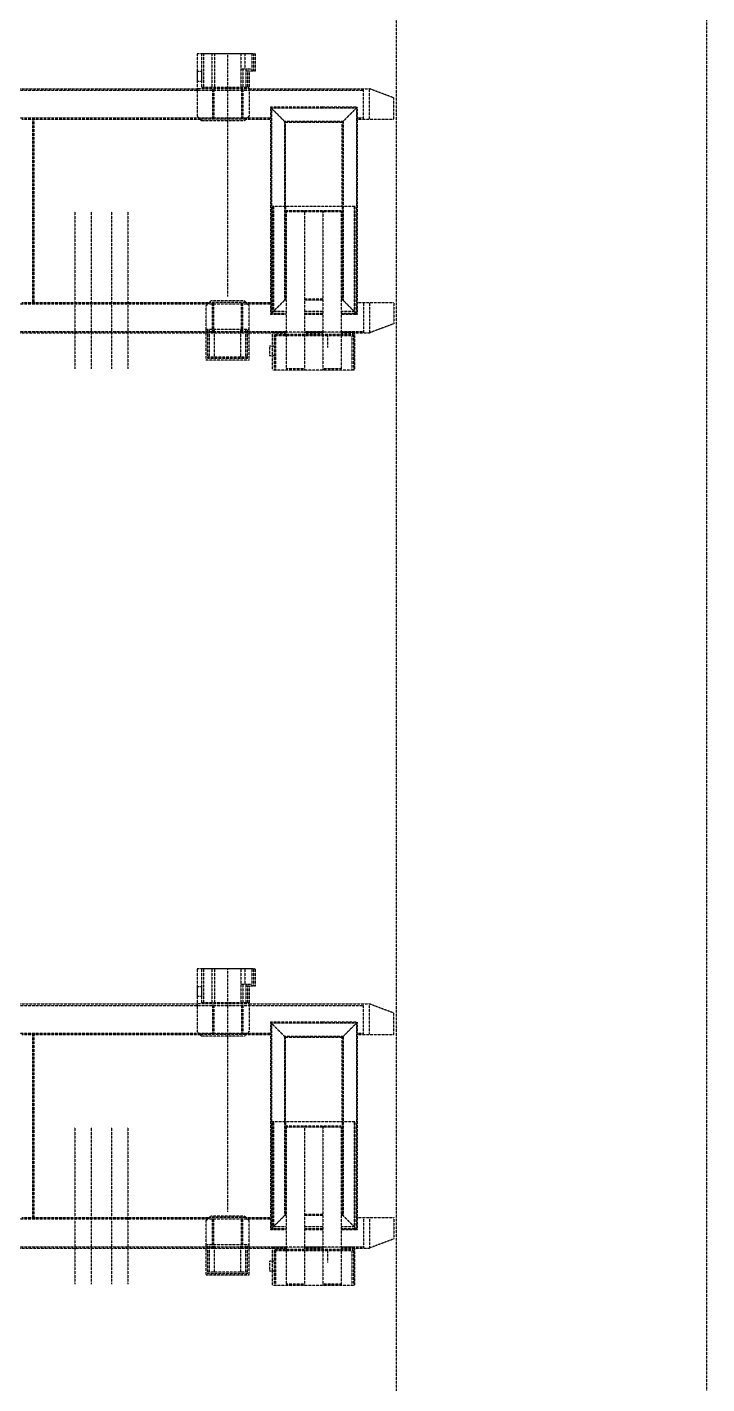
# Model space of a CAD drawing. Header units: millimetres. Extents: x -955179 to -912907, y 62798 to 154298.
# Drawn here: x -942416 to -940188, y 140321 to 144768 of the extents above; entities that cross this region are included whole.
import ezdxf

# ---------------------------------------------------------------- set-up
doc = ezdxf.new("R2010")
doc.units = ezdxf.units.MM
doc.header["$MEASUREMENT"] = 0
doc.linetypes.add('HIDDEN', pattern=[0.375, 0.25, -0.125])
doc.layers.add('CV', color=251, linetype='HIDDEN')

# ---------------------------------------------------------------- blocks, each defined once
blk = doc.blocks.new('TK출하')
at = {"layer": 'CV'}
for p, q in [((-844932.4, 111052.4, -74.6), (-844928.2, 138901.7, 434.9)), ((-845583.2, 134900.2, 690.4), (-845583.2, 134774.2, 690.4)), ((-845392.7, 134900.2, 699.9), (-845583.2, 134900.2, 689.9)), ((-845568.3, 134900.2, 690.7), (-845568.2, 134789.2, 690.4)), ((-845397.8, 134900.2, 700.2), (-845568.3, 134900.2, 690.7)), ((-845562.3, 134900.2, 690.7), (-845562.2, 134789.2, 690.4)), ((-845534.3, 134900.2, 690.7), (-845534.2, 134789.2, 690.4)), ((-845525.8, 134900.2, 700.2), (-845525.7, 134789.2, 699.9)), ((-845482.7, 134104, 699.9), (-845482.7, 134902.3, 699.9)), ((-845439.8, 134900.2, 700.2), (-845439.7, 134789.2, 699.9)), ((-845426.3, 134900.2, 690.7), (-845426.2, 134849.2, 690.4)), ((-845403.8, 134900.2, 700.2), (-845403.7, 134843.2, 699.9)), ((-845397.8, 134900.2, 700.2), (-845397.7, 134843.2, 699.9)), ((-845392.7, 134900.2, 699.9), (-845392.7, 134843.2, 699.9)), ((-845568.2, 134844.2, 700.2), (-845568.2, 134810.7, 699.9)), ((-845423.7, 134849.2, 699.9), (-845439.7, 134849.2, 699.9)), ((-845432.8, 134849.2, 690.4), (-845432.8, 134789.2, 690.4)), ((-845423.7, 134849.2, 699.9), (-845423.7, 134789.2, 699.9)), ((-845417.7, 134849.2, 699.9), (-845423.7, 134849.2, 699.9)), ((-845417.7, 134843.2, 699.9), (-845423.7, 134843.2, 699.9)), ((-845403.7, 134849.2, 699.9), (-845417.7, 134849.2, 699.9)), ((-845392.7, 134843.2, 699.9), (-845417.7, 134843.2, 699.9)), ((-845417.7, 134843.2, 699.9), (-845417.7, 134789.2, 699.9)), ((-845412.7, 134843.2, 699.9), (-845412.7, 134789.2, 699.9)), ((-845582.7, 134842.7, 699.9), (-845568.2, 134842.7, 699.9)), ((-845582.7, 134842.7, 694.8), (-845582.7, 134810.7, 694.8)), ((-845582.7, 134810.7, 699.9), (-845568.2, 134810.7, 699.9)), ((-847317.7, 134785.2, 699.9), (-845583.2, 134785.2, 690.5)), ((-847317.7, 134785.2, 699.9), (-845583.2, 134785.2, 690.5)), ((-847297.7, 134780.7, 699.9), (-845037.7, 134780.7, 699.9)), ((-847297.7, 134780.7, 699.9), (-845037.7, 134780.7, 699.9)), ((-845412.7, 134785.2, 699.9), (-845583.2, 134785.2, 689.8)), ((-845583.2, 134782.7, 690.4), (-845583.2, 134695.2, 690.4)), ((-845412.7, 134789.2, 709.4), (-845568.2, 134789.2, 700.2)), ((-845532.7, 134785.2, 699.9), (-845532.7, 134685.2, 699.9)), ((-845528.2, 134785.2, 699.9), (-845528.2, 134685.2, 699.9)), ((-845437.2, 134785.2, 699.9), (-845437.2, 134685.2, 699.9)), ((-845432.7, 134785.2, 699.9), (-845432.7, 134685.2, 699.9)), ((-845412.7, 134789.2, 699.9), (-845412.7, 134695.2, 709.4)), ((-845412.7, 134785.2, 699.9), (-845017.7, 134785.2, 699.9)), ((-845412.7, 134785.2, 699.9), (-845017.7, 134785.2, 699.9)), ((-845037.7, 134685.2, 699.9), (-845037.7, 134785.2, 699.9)), ((-845037.7, 134685.2, 699.9), (-845037.7, 134785.2, 699.9)), ((-844937.7, 134755.2, 699.9), (-845017.7, 134785.2, 699.9)), ((-844937.7, 134755.2, 699.9), (-845017.7, 134785.2, 699.9)), ((-845017.7, 134685.2, 699.9), (-845017.7, 134785.2, 699.9)), ((-845017.7, 134685.2, 699.9), (-845017.7, 134785.2, 699.9)), ((-844937.7, 134685.2, 699.9), (-844937.7, 134755.2, 699.9)), ((-844937.7, 134685.2, 699.9), (-844937.7, 134755.2, 699.9)), ((-845342.7, 134725.2, 699.9), (-845342.7, 134045.2, 699.9)), ((-845342.7, 134725.2, 699.9), (-845342.7, 134045.2, 699.9)), ((-845342.7, 134725.2, 699.9), (-845292.7, 134675.2, 699.9)), ((-845342.7, 134725.2, 699.9), (-845292.7, 134675.2, 699.9)), ((-845230.7, 134725.2, 699.9), (-845342.7, 134725.2, 699.9)), ((-845230.7, 134725.2, 699.9), (-845342.7, 134725.2, 699.9)), ((-845339.5, 134722, 699.9), (-845339.5, 134048.4, 699.9)), ((-845339.5, 134722, 699.9), (-845339.5, 134048.4, 699.9)), ((-845230.7, 134722, 699.9), (-845339.5, 134722, 699.9)), ((-845230.7, 134722, 699.9), (-845339.5, 134722, 699.9)), ((-845170.7, 134725.2, 699.9), (-845230.7, 134725.2, 699.9)), ((-845170.7, 134725.2, 699.9), (-845230.7, 134725.2, 699.9)), ((-845170.7, 134722, 699.9), (-845230.7, 134722, 699.9)), ((-845170.7, 134722, 699.9), (-845230.7, 134722, 699.9)), ((-845057.7, 134725.2, 699.9), (-845170.7, 134725.2, 699.9)), ((-845057.7, 134725.2, 699.9), (-845170.7, 134725.2, 699.9)), ((-845060.9, 134722, 699.9), (-845170.7, 134722, 699.9)), ((-845060.9, 134722, 699.9), (-845170.7, 134722, 699.9)), ((-845057.7, 134725.2, 699.9), (-845107.7, 134675.2, 699.9)), ((-845057.7, 134725.2, 699.9), (-845107.7, 134675.2, 699.9)), ((-845060.9, 134722, 699.9), (-845060.9, 134048.4, 699.9)), ((-845060.9, 134722, 699.9), (-845060.9, 134048.4, 699.9)), ((-845057.7, 134725.2, 699.9), (-845057.7, 134045.2, 699.9)), ((-845057.7, 134725.2, 699.9), (-845057.7, 134045.2, 699.9)), ((-847297.7, 134690.2, 699.9), (-845342.7, 134689.7, 699.9)), ((-846157.7, 134685.2, 699.9), (-845573.2, 134685.2, 699.9)), ((-846122.2, 134685.2, 699.9), (-846122.2, 134085.2, 699.9)), ((-846117.7, 134685.2, 699.9), (-846117.7, 134085.2, 699.9)), ((-845583.2, 134695.2, 690.4), (-845568.2, 134680.2, 690.4)), ((-845422.7, 134685.2, 699.9), (-845573.2, 134685.2, 699.9)), ((-845427.7, 134680.2, 709.4), (-845568.2, 134680.2, 690.4)), ((-845412.7, 134695.2, 709.4), (-845427.7, 134680.2, 709.4)), ((-845422.7, 134685.2, 699.9), (-845342.7, 134685.2, 699.9)), ((-845422.7, 134685.2, 699.9), (-845342.7, 134685.2, 699.9)), ((-845295.9, 134678.4, 699.9), (-845295.9, 134092, 699.9)), ((-845295.9, 134678.4, 699.9), (-845295.9, 134092, 699.9)), ((-845104.5, 134678.4, 699.9), (-845295.9, 134678.4, 699.9)), ((-845104.5, 134678.4, 699.9), (-845295.9, 134678.4, 699.9)), ((-845292.7, 134400.2, 699.9), (-845292.7, 134675.2, 699.9)), ((-845292.7, 134400.2, 699.9), (-845292.7, 134675.2, 699.9)), ((-845107.7, 134675.2, 699.9), (-845292.7, 134675.2, 699.9)), ((-845107.7, 134675.2, 699.9), (-845292.7, 134675.2, 699.9)), ((-845107.7, 134400.2, 699.9), (-845107.7, 134675.2, 699.9)), ((-845107.7, 134400.2, 699.9), (-845107.7, 134675.2, 699.9)), ((-845104.5, 134678.4, 699.9), (-845104.5, 134092, 699.9)), ((-845104.5, 134678.4, 699.9), (-845104.5, 134092, 699.9)), ((-845057.7, 134689.7, 699.9), (-845037.7, 134689.7, 699.9)), ((-845057.7, 134689.7, 699.9), (-845037.7, 134689.7, 699.9)), ((-845057.7, 134685.2, 699.9), (-844937.7, 134685.2, 699.9)), ((-845057.7, 134685.2, 699.9), (-844937.7, 134685.2, 699.9)), ((-845335.7, 134400.2, 699.9), (-845065.7, 134400.2, 699.9)), ((-845335.7, 134400.2, 699.9), (-845065.7, 134400.2, 699.9)), ((-845335.7, 134400.2, 699.9), (-845335.7, 134045.2, 699.9)), ((-845335.7, 134400.2, 699.9), (-845335.7, 134045.2, 699.9)), ((-845332.7, 134400.2, 699.9), (-845332.7, 134055.2, 699.9)), ((-845332.7, 134400.2, 699.9), (-845332.7, 134055.2, 699.9)), ((-845292.7, 134400.2, 699.9), (-845292.7, 134095.2, 699.9)), ((-845292.7, 134400.2, 699.9), (-845292.7, 134095.2, 699.9)), ((-845107.7, 134400.2, 699.9), (-845107.7, 134095.2, 699.9)), ((-845107.7, 134400.2, 699.9), (-845107.7, 134095.2, 699.9)), ((-845067.7, 134400.2, 699.9), (-845067.7, 134055.2, 699.9)), ((-845067.7, 134400.2, 699.9), (-845067.7, 134055.2, 699.9)), ((-845065.7, 134400.2, 699.9), (-845065.7, 134045.2, 699.9)), ((-845065.7, 134400.2, 699.9), (-845065.7, 134045.2, 699.9)), ((-845983.5, 134382, 699.9), (-845983.5, 133867.2, 699.9)), ((-845983.5, 134382, 699.9), (-845983.5, 133867.2, 699.9)), ((-845929.9, 134382, 699.9), (-845929.9, 133867.2, 699.9)), ((-845929.9, 134382, 699.9), (-845929.9, 133867.2, 699.9)), ((-845863.5, 134382, 699.9), (-845863.5, 133867.2, 699.9)), ((-845863.5, 134382, 699.9), (-845863.5, 133867.2, 699.9)), ((-845809.9, 134382, 699.9), (-845809.9, 133867.2, 699.9)), ((-845809.9, 134382, 699.9), (-845809.9, 133867.2, 699.9)), ((-845110.7, 134385.2, 699.9), (-845290.7, 134385.2, 699.9)), ((-845110.7, 134385.2, 699.9), (-845290.7, 134385.2, 699.9)), ((-845290.7, 134385.2, 699.9), (-845290.7, 133987.7, 699.9)), ((-845290.7, 134385.2, 699.9), (-845290.7, 133987.7, 699.9)), ((-845110.7, 134382, 699.9), (-845290.7, 134382, 699.9)), ((-845110.7, 134382, 699.9), (-845290.7, 134382, 699.9)), ((-845230.7, 134382, 699.9), (-845230.7, 134385.2, 699.9)), ((-845230.7, 134382, 699.9), (-845230.7, 134385.2, 699.9)), ((-845230.7, 134382, 699.9), (-845230.7, 133987.7, 699.9)), ((-845230.7, 134382, 699.9), (-845230.7, 133987.7, 699.9)), ((-845170.7, 134385.2, 699.9), (-845170.7, 133987.7, 699.9)), ((-845170.7, 134385.2, 699.9), (-845170.7, 133987.7, 699.9)), ((-845110.7, 134385.2, 699.9), (-845110.7, 133987.7, 699.9)), ((-845110.7, 134385.2, 699.9), (-845110.7, 134045.2, 699.9)), ((-845110.7, 134385.2, 699.9), (-845110.7, 134045.2, 699.9)), ((-845110.7, 134385.2, 699.9), (-845110.7, 133987.7, 699.9)), ((-845552.7, 134075.2, 709.4), (-845537.7, 134090.2, 709.4)), ((-845552.7, 134075.2, 709.4), (-845537.7, 134090.2, 709.4)), ((-845427.7, 134090.2, 709.4), (-845537.7, 134090.2, 709.4)), ((-845427.7, 134090.2, 709.4), (-845537.7, 134090.2, 709.4)), ((-845412.7, 134075.2, 709.4), (-845427.7, 134090.2, 709.4)), ((-845412.7, 134075.2, 709.4), (-845427.7, 134090.2, 709.4)), ((-845292.7, 134095.2, 699.9), (-845342.7, 134045.2, 699.9)), ((-845292.7, 134095.2, 699.9), (-845342.7, 134045.2, 699.9)), ((-845290.7, 134092, 699.9), (-845295.9, 134092, 699.9)), ((-845290.7, 134092, 699.9), (-845295.9, 134092, 699.9)), ((-845290.7, 134095.2, 699.9), (-845292.7, 134095.2, 699.9)), ((-845290.7, 134095.2, 699.9), (-845292.7, 134095.2, 699.9)), ((-845170.7, 134095.2, 699.9), (-845230.7, 134095.2, 699.9)), ((-845170.7, 134095.2, 699.9), (-845230.7, 134095.2, 699.9)), ((-845170.7, 134092, 699.9), (-845230.7, 134092, 699.9)), ((-845170.7, 134092, 699.9), (-845230.7, 134092, 699.9)), ((-845107.7, 134095.2, 699.9), (-845110.7, 134095.2, 699.9)), ((-845107.7, 134095.2, 699.9), (-845110.7, 134095.2, 699.9)), ((-845104.5, 134092, 699.9), (-845110.7, 134092, 699.9)), ((-845104.5, 134092, 699.9), (-845110.7, 134092, 699.9)), ((-845107.7, 134095.2, 699.9), (-845057.7, 134045.2, 699.9)), ((-845107.7, 134095.2, 699.9), (-845057.7, 134045.2, 699.9)), ((-847297.7, 134080.7, 699.9), (-845342.7, 134080.7, 699.9)), ((-846157.7, 134085.2, 699.9), (-845542.7, 134085.2, 699.9)), ((-846157.7, 134085.2, 699.9), (-845542.7, 134085.2, 699.9)), ((-845552.7, 133995.4, 709.4), (-845552.7, 134075.2, 709.4)), ((-845552.7, 133995.4, 709.4), (-845552.7, 134075.2, 709.4)), ((-845422.7, 134085.2, 699.9), (-845542.7, 134085.2, 699.9)), ((-845422.7, 134085.2, 699.9), (-845542.7, 134085.2, 699.9)), ((-845532.7, 133985.2, 699.9), (-845532.7, 134085.2, 699.9)), ((-845532.7, 133985.2, 699.9), (-845532.7, 134085.2, 699.9)), ((-845528.2, 133985.2, 699.9), (-845528.2, 134085.2, 699.9)), ((-845528.2, 133985.2, 699.9), (-845528.2, 134085.2, 699.9)), ((-845437.2, 133985.2, 699.9), (-845437.2, 134085.2, 699.9)), ((-845437.2, 133985.2, 699.9), (-845437.2, 134085.2, 699.9)), ((-845432.7, 133985.2, 699.9), (-845432.7, 134085.2, 699.9)), ((-845432.7, 133985.2, 699.9), (-845432.7, 134085.2, 699.9)), ((-845422.7, 134085.2, 699.9), (-845342.7, 134085.2, 699.9)), ((-845422.7, 134085.2, 699.9), (-845342.7, 134085.2, 699.9)), ((-845412.7, 133995.4, 709.4), (-845412.7, 134075.2, 709.4)), ((-845412.7, 133995.4, 709.4), (-845412.7, 134075.2, 709.4)), ((-845290.7, 134045.2, 699.9), (-845342.7, 134045.2, 699.9)), ((-845290.7, 134045.2, 699.9), (-845342.7, 134045.2, 699.9)), ((-845290.7, 134048.4, 699.9), (-845339.5, 134048.4, 699.9)), ((-845290.7, 134048.4, 699.9), (-845339.5, 134048.4, 699.9)), ((-845290.7, 134055.2, 699.9), (-845332.7, 134055.2, 699.9)), ((-845290.7, 134055.2, 699.9), (-845332.7, 134055.2, 699.9)), ((-845170.7, 134055.2, 699.9), (-845230.7, 134055.2, 699.9)), ((-845170.7, 134055.2, 699.9), (-845230.7, 134055.2, 699.9)), ((-845170.7, 134048.4, 699.9), (-845230.7, 134048.4, 699.9)), ((-845170.7, 134048.4, 699.9), (-845230.7, 134048.4, 699.9)), ((-845170.7, 134045.2, 699.9), (-845230.7, 134045.2, 699.9)), ((-845170.7, 134045.2, 699.9), (-845230.7, 134045.2, 699.9)), ((-845067.7, 134055.2, 699.9), (-845110.7, 134055.2, 699.9)), ((-845067.7, 134055.2, 699.9), (-845110.7, 134055.2, 699.9)), ((-845060.9, 134048.4, 699.9), (-845110.7, 134048.4, 699.9)), ((-845060.9, 134048.4, 699.9), (-845110.7, 134048.4, 699.9)), ((-845057.7, 134045.2, 699.9), (-845110.7, 134045.2, 699.9)), ((-845057.7, 134045.2, 699.9), (-845110.7, 134045.2, 699.9)), ((-845057.7, 134085.2, 699.9), (-844937.7, 134085.2, 699.9)), ((-845057.7, 134085.2, 699.9), (-844937.7, 134085.2, 699.9)), ((-845037.7, 134085.2, 699.9), (-845037.7, 133985.2, 699.9)), ((-845037.7, 134085.2, 699.9), (-845037.7, 133985.2, 699.9)), ((-845017.7, 134085.2, 699.9), (-845017.7, 133985.2, 699.9)), ((-845017.7, 134085.2, 699.9), (-845017.7, 133985.2, 699.9)), ((-844937.7, 134085.2, 699.9), (-844937.7, 134015.2, 699.9)), ((-844937.7, 134085.2, 699.9), (-844937.7, 134015.2, 699.9)), ((-844937.7, 134015.2, 699.9), (-845017.7, 133985.2, 699.9)), ((-844937.7, 134015.2, 699.9), (-845017.7, 133985.2, 699.9)), ((-847317.7, 133985.2, 699.9), (-845290.7, 133985.2, 699.9)), ((-847317.7, 133985.2, 699.9), (-845290.7, 133985.2, 699.9)), ((-847297.7, 133989.7, 699.9), (-845290.7, 133989.7, 699.9)), ((-847297.7, 133989.7, 699.9), (-845290.7, 133989.7, 699.9)), ((-845412.7, 133996.2, 709.4), (-845552.7, 133996.2, 709.4)), ((-845412.7, 133996.2, 709.4), (-845552.7, 133996.2, 709.4)), ((-845552.7, 133896.2, 699.9), (-845552.7, 133995.4, 699.9)), ((-845552.7, 133896.2, 699.9), (-845552.7, 133995.4, 699.9)), ((-845547.7, 133901.2, 699.9), (-845547.7, 133996.2, 699.9)), ((-845547.7, 133901.2, 699.9), (-845547.7, 133996.2, 699.9)), ((-845542.2, 133905.7, 699.9), (-845542.2, 133996.2, 699.9)), ((-845542.2, 133905.7, 699.9), (-845542.2, 133996.2, 699.9)), ((-845525.7, 133905.7, 699.9), (-845525.7, 133996.2, 699.9)), ((-845525.7, 133905.7, 699.9), (-845525.7, 133996.2, 699.9)), ((-845439.7, 133905.7, 699.9), (-845439.7, 133996.2, 699.9)), ((-845439.7, 133905.7, 699.9), (-845439.7, 133996.2, 699.9)), ((-845423.2, 133905.7, 699.9), (-845423.2, 133996.2, 699.9)), ((-845423.2, 133905.7, 699.9), (-845423.2, 133996.2, 699.9)), ((-845417.7, 133901.2, 699.9), (-845417.7, 133996.2, 699.9)), ((-845417.7, 133901.2, 699.9), (-845417.7, 133996.2, 699.9)), ((-845412.7, 133896.2, 699.9), (-845412.7, 133995.4, 699.9)), ((-845412.7, 133896.2, 699.9), (-845412.7, 133995.4, 699.9)), ((-845335.7, 133941.7, 699.9), (-845335.7, 133987.7, 699.9)), ((-845335.7, 133941.7, 699.9), (-845335.7, 133987.7, 699.9)), ((-845065.7, 133987.7, 699.9), (-845335.7, 133987.7, 699.9)), ((-845065.7, 133987.7, 699.9), (-845335.7, 133987.7, 699.9)), ((-845330.7, 133980.2, 699.9), (-845330.7, 133862.7, 699.9)), ((-845330.7, 133980.2, 699.9), (-845330.7, 133862.7, 699.9)), ((-845070.7, 133980.2, 699.9), (-845330.7, 133980.2, 699.9)), ((-845070.7, 133980.2, 699.9), (-845330.7, 133980.2, 699.9)), ((-845070.7, 133975.7, 699.9), (-845330.7, 133975.7, 699.9)), ((-845070.7, 133975.7, 699.9), (-845330.7, 133975.7, 699.9)), ((-845326.2, 133975.7, 699.9), (-845326.2, 133862.7, 699.9)), ((-845326.2, 133975.7, 699.9), (-845326.2, 133862.7, 699.9)), ((-845290.7, 133987.7, 699.9), (-845290.7, 133862.7, 699.9)), ((-845290.7, 133987.7, 699.9), (-845290.7, 133862.7, 699.9)), ((-845230.7, 133989.7, 699.9), (-845170.7, 133989.7, 699.9)), ((-845230.7, 133989.7, 699.9), (-845170.7, 133989.7, 699.9)), ((-845230.7, 133987.7, 699.9), (-845230.7, 133862.7, 699.9)), ((-845230.7, 133987.7, 699.9), (-845230.7, 133862.7, 699.9)), ((-845230.7, 133985.2, 699.9), (-845170.7, 133985.2, 699.9)), ((-845230.7, 133985.2, 699.9), (-845170.7, 133985.2, 699.9)), ((-845170.7, 133987.7, 699.9), (-845170.7, 133862.7, 699.9)), ((-845170.7, 133987.7, 699.9), (-845170.7, 133862.7, 699.9)), ((-845155.2, 133975.7, 699.9), (-845155.2, 133937.7, 699.9)), ((-845110.7, 133989.7, 699.9), (-845037.7, 133989.7, 699.9)), ((-845110.7, 133989.7, 699.9), (-845037.7, 133989.7, 699.9)), ((-845110.7, 133985.2, 699.9), (-845110.7, 133862.7, 699.9)), ((-845110.7, 133985.2, 699.9), (-845110.7, 133862.7, 699.9)), ((-845110.7, 133985.2, 699.9), (-845017.7, 133985.2, 699.9)), ((-845110.7, 133985.2, 699.9), (-845017.7, 133985.2, 699.9)), ((-845075.2, 133975.7, 699.9), (-845075.2, 133862.7, 699.9)), ((-845075.2, 133975.7, 699.9), (-845075.2, 133862.7, 699.9)), ((-845070.7, 133980.2, 699.9), (-845070.7, 133862.7, 699.9)), ((-845070.7, 133980.2, 699.9), (-845070.7, 133862.7, 699.9)), ((-845065.7, 133862.7, 699.9), (-845065.7, 133987.7, 699.9)), ((-845065.7, 133862.7, 699.9), (-845065.7, 133987.7, 699.9)), ((-845345.7, 133941.7, 699.9), (-845345.7, 133909.7, 699.9)), ((-845330.7, 133941.7, 699.9), (-845345.7, 133941.7, 699.9)), ((-845330.7, 133909.7, 699.9), (-845345.7, 133909.7, 699.9)), ((-845335.7, 133909.7, 699.9), (-845335.7, 133941.7, 699.9)), ((-845335.7, 133862.7, 699.9), (-845335.7, 133909.7, 699.9)), ((-845335.7, 133862.7, 699.9), (-845335.7, 133909.7, 699.9)), ((-845412.7, 133896.2, 699.9), (-845552.7, 133896.2, 699.9)), ((-845412.7, 133896.2, 699.9), (-845552.7, 133896.2, 699.9)), ((-845417.7, 133905.7, 699.9), (-845547.7, 133905.7, 699.9)), ((-845417.7, 133905.7, 699.9), (-845547.7, 133905.7, 699.9)), ((-845417.7, 133901.2, 699.9), (-845547.7, 133901.2, 699.9)), ((-845417.7, 133901.2, 699.9), (-845547.7, 133901.2, 699.9)), ((-845230.7, 133867.2, 699.9), (-845290.7, 133867.2, 699.9)), ((-845230.7, 133867.2, 699.9), (-845290.7, 133867.2, 699.9)), ((-845110.7, 133867.2, 699.9), (-845170.7, 133867.2, 699.9)), ((-845110.7, 133867.2, 699.9), (-845170.7, 133867.2, 699.9)), ((-845065.7, 133862.7, 699.9), (-845335.7, 133862.7, 699.9)), ((-845065.7, 133862.7, 699.9), (-845335.7, 133862.7, 699.9)), ((-845583.2, 131900.2, 690.4), (-845583.2, 131774.2, 690.4)), ((-845392.7, 131900.2, 699.9), (-845583.2, 131900.2, 689.9)), ((-845568.3, 131900.2, 690.7), (-845568.2, 131789.2, 690.4)), ((-845397.8, 131900.2, 700.2), (-845568.3, 131900.2, 690.7)), ((-845562.3, 131900.2, 690.7), (-845562.2, 131789.2, 690.4)), ((-845534.3, 131900.2, 690.7), (-845534.2, 131789.2, 690.4)), ((-845525.8, 131900.2, 700.2), (-845525.7, 131789.2, 699.9)), ((-845482.7, 131104, 699.9), (-845482.7, 131902.3, 699.9)), ((-845439.8, 131900.2, 700.2), (-845439.7, 131789.2, 699.9)), ((-845426.3, 131900.2, 690.7), (-845426.2, 131849.2, 690.4)), ((-845403.8, 131900.2, 700.2), (-845403.7, 131843.2, 699.9)), ((-845397.8, 131900.2, 700.2), (-845397.7, 131843.2, 699.9)), ((-845392.7, 131900.2, 699.9), (-845392.7, 131843.2, 699.9)), ((-845582.7, 131842.7, 699.9), (-845568.2, 131842.7, 699.9)), ((-845582.7, 131842.7, 694.8), (-845582.7, 131810.7, 694.8)), ((-845568.2, 131844.2, 700.2), (-845568.2, 131810.7, 699.9)), ((-845423.7, 131849.2, 699.9), (-845439.7, 131849.2, 699.9)), ((-845432.8, 131849.2, 690.4), (-845432.8, 131789.2, 690.4)), ((-845423.7, 131849.2, 699.9), (-845423.7, 131789.2, 699.9)), ((-845417.7, 131849.2, 699.9), (-845423.7, 131849.2, 699.9)), ((-845417.7, 131843.2, 699.9), (-845423.7, 131843.2, 699.9)), ((-845403.7, 131849.2, 699.9), (-845417.7, 131849.2, 699.9)), ((-845392.7, 131843.2, 699.9), (-845417.7, 131843.2, 699.9)), ((-845417.7, 131843.2, 699.9), (-845417.7, 131789.2, 699.9)), ((-845412.7, 131843.2, 699.9), (-845412.7, 131789.2, 699.9)), ((-847317.7, 131785.2, 699.9), (-845583.2, 131785.2, 690.5)), ((-847317.7, 131785.2, 699.9), (-845583.2, 131785.2, 690.5)), ((-847297.7, 131780.7, 699.9), (-845037.7, 131780.7, 699.9)), ((-847297.7, 131780.7, 699.9), (-845037.7, 131780.7, 699.9)), ((-845412.7, 131785.2, 699.9), (-845583.2, 131785.2, 689.8)), ((-845583.2, 131782.7, 690.4), (-845583.2, 131695.2, 690.4)), ((-845582.7, 131810.7, 699.9), (-845568.2, 131810.7, 699.9)), ((-845412.7, 131789.2, 709.4), (-845568.2, 131789.2, 700.2)), ((-845532.7, 131785.2, 699.9), (-845532.7, 131685.2, 699.9)), ((-845528.2, 131785.2, 699.9), (-845528.2, 131685.2, 699.9)), ((-845437.2, 131785.2, 699.9), (-845437.2, 131685.2, 699.9)), ((-845432.7, 131785.2, 699.9), (-845432.7, 131685.2, 699.9)), ((-845412.7, 131789.2, 699.9), (-845412.7, 131695.2, 709.4)), ((-845412.7, 131785.2, 699.9), (-845017.7, 131785.2, 699.9)), ((-845412.7, 131785.2, 699.9), (-845017.7, 131785.2, 699.9)), ((-845037.7, 131685.2, 699.9), (-845037.7, 131785.2, 699.9)), ((-845037.7, 131685.2, 699.9), (-845037.7, 131785.2, 699.9)), ((-844937.7, 131755.2, 699.9), (-845017.7, 131785.2, 699.9)), ((-844937.7, 131755.2, 699.9), (-845017.7, 131785.2, 699.9)), ((-845017.7, 131685.2, 699.9), (-845017.7, 131785.2, 699.9)), ((-845017.7, 131685.2, 699.9), (-845017.7, 131785.2, 699.9)), ((-844937.7, 131685.2, 699.9), (-844937.7, 131755.2, 699.9)), ((-844937.7, 131685.2, 699.9), (-844937.7, 131755.2, 699.9)), ((-847297.7, 131690.2, 699.9), (-845342.7, 131689.7, 699.9)), ((-845583.2, 131695.2, 690.4), (-845568.2, 131680.2, 690.4)), ((-845412.7, 131695.2, 709.4), (-845427.7, 131680.2, 709.4)), ((-845342.7, 131725.2, 699.9), (-845342.7, 131045.2, 699.9)), ((-845342.7, 131725.2, 699.9), (-845342.7, 131045.2, 699.9)), ((-845342.7, 131725.2, 699.9), (-845292.7, 131675.2, 699.9)), ((-845342.7, 131725.2, 699.9), (-845292.7, 131675.2, 699.9)), ((-845230.7, 131725.2, 699.9), (-845342.7, 131725.2, 699.9)), ((-845230.7, 131725.2, 699.9), (-845342.7, 131725.2, 699.9)), ((-845339.5, 131722, 699.9), (-845339.5, 131048.4, 699.9)), ((-845339.5, 131722, 699.9), (-845339.5, 131048.4, 699.9)), ((-845230.7, 131722, 699.9), (-845339.5, 131722, 699.9)), ((-845230.7, 131722, 699.9), (-845339.5, 131722, 699.9)), ((-845170.7, 131725.2, 699.9), (-845230.7, 131725.2, 699.9)), ((-845170.7, 131725.2, 699.9), (-845230.7, 131725.2, 699.9)), ((-845170.7, 131722, 699.9), (-845230.7, 131722, 699.9)), ((-845170.7, 131722, 699.9), (-845230.7, 131722, 699.9)), ((-845057.7, 131725.2, 699.9), (-845170.7, 131725.2, 699.9)), ((-845057.7, 131725.2, 699.9), (-845170.7, 131725.2, 699.9)), ((-845060.9, 131722, 699.9), (-845170.7, 131722, 699.9)), ((-845060.9, 131722, 699.9), (-845170.7, 131722, 699.9)), ((-845057.7, 131725.2, 699.9), (-845107.7, 131675.2, 699.9)), ((-845057.7, 131725.2, 699.9), (-845107.7, 131675.2, 699.9)), ((-845060.9, 131722, 699.9), (-845060.9, 131048.4, 699.9)), ((-845060.9, 131722, 699.9), (-845060.9, 131048.4, 699.9)), ((-845057.7, 131725.2, 699.9), (-845057.7, 131045.2, 699.9)), ((-845057.7, 131725.2, 699.9), (-845057.7, 131045.2, 699.9)), ((-845057.7, 131689.7, 699.9), (-845037.7, 131689.7, 699.9)), ((-845057.7, 131689.7, 699.9), (-845037.7, 131689.7, 699.9)), ((-846157.7, 131685.2, 699.9), (-845573.2, 131685.2, 699.9)), ((-846122.2, 131685.2, 699.9), (-846122.2, 131085.2, 699.9)), ((-846117.7, 131685.2, 699.9), (-846117.7, 131085.2, 699.9)), ((-845422.7, 131685.2, 699.9), (-845573.2, 131685.2, 699.9)), ((-845427.7, 131680.2, 709.4), (-845568.2, 131680.2, 690.4)), ((-845422.7, 131685.2, 699.9), (-845342.7, 131685.2, 699.9)), ((-845422.7, 131685.2, 699.9), (-845342.7, 131685.2, 699.9)), ((-845295.9, 131678.4, 699.9), (-845295.9, 131092, 699.9)), ((-845295.9, 131678.4, 699.9), (-845295.9, 131092, 699.9)), ((-845104.5, 131678.4, 699.9), (-845295.9, 131678.4, 699.9)), ((-845104.5, 131678.4, 699.9), (-845295.9, 131678.4, 699.9)), ((-845292.7, 131400.2, 699.9), (-845292.7, 131675.2, 699.9)), ((-845292.7, 131400.2, 699.9), (-845292.7, 131675.2, 699.9)), ((-845107.7, 131675.2, 699.9), (-845292.7, 131675.2, 699.9)), ((-845107.7, 131675.2, 699.9), (-845292.7, 131675.2, 699.9)), ((-845107.7, 131400.2, 699.9), (-845107.7, 131675.2, 699.9)), ((-845107.7, 131400.2, 699.9), (-845107.7, 131675.2, 699.9)), ((-845104.5, 131678.4, 699.9), (-845104.5, 131092, 699.9)), ((-845104.5, 131678.4, 699.9), (-845104.5, 131092, 699.9)), ((-845057.7, 131685.2, 699.9), (-844937.7, 131685.2, 699.9)), ((-845057.7, 131685.2, 699.9), (-844937.7, 131685.2, 699.9)), ((-845983.5, 131382, 699.9), (-845983.5, 130867.2, 699.9)), ((-845983.5, 131382, 699.9), (-845983.5, 130867.2, 699.9)), ((-845929.9, 131382, 699.9), (-845929.9, 130867.2, 699.9)), ((-845929.9, 131382, 699.9), (-845929.9, 130867.2, 699.9)), ((-845863.5, 131382, 699.9), (-845863.5, 130867.2, 699.9)), ((-845863.5, 131382, 699.9), (-845863.5, 130867.2, 699.9)), ((-845809.9, 131382, 699.9), (-845809.9, 130867.2, 699.9)), ((-845809.9, 131382, 699.9), (-845809.9, 130867.2, 699.9)), ((-845335.7, 131400.2, 699.9), (-845065.7, 131400.2, 699.9)), ((-845335.7, 131400.2, 699.9), (-845065.7, 131400.2, 699.9)), ((-845335.7, 131400.2, 699.9), (-845335.7, 131045.2, 699.9)), ((-845335.7, 131400.2, 699.9), (-845335.7, 131045.2, 699.9)), ((-845332.7, 131400.2, 699.9), (-845332.7, 131055.2, 699.9)), ((-845332.7, 131400.2, 699.9), (-845332.7, 131055.2, 699.9)), ((-845292.7, 131400.2, 699.9), (-845292.7, 131095.2, 699.9)), ((-845292.7, 131400.2, 699.9), (-845292.7, 131095.2, 699.9)), ((-845110.7, 131385.2, 699.9), (-845290.7, 131385.2, 699.9)), ((-845110.7, 131385.2, 699.9), (-845290.7, 131385.2, 699.9)), ((-845290.7, 131385.2, 699.9), (-845290.7, 130987.7, 699.9)), ((-845290.7, 131385.2, 699.9), (-845290.7, 130987.7, 699.9)), ((-845110.7, 131382, 699.9), (-845290.7, 131382, 699.9)), ((-845110.7, 131382, 699.9), (-845290.7, 131382, 699.9)), ((-845230.7, 131382, 699.9), (-845230.7, 131385.2, 699.9)), ((-845230.7, 131382, 699.9), (-845230.7, 131385.2, 699.9)), ((-845230.7, 131382, 699.9), (-845230.7, 130987.7, 699.9)), ((-845230.7, 131382, 699.9), (-845230.7, 130987.7, 699.9)), ((-845170.7, 131385.2, 699.9), (-845170.7, 130987.7, 699.9)), ((-845170.7, 131385.2, 699.9), (-845170.7, 130987.7, 699.9)), ((-845110.7, 131385.2, 699.9), (-845110.7, 130987.7, 699.9)), ((-845110.7, 131385.2, 699.9), (-845110.7, 131045.2, 699.9)), ((-845110.7, 131385.2, 699.9), (-845110.7, 131045.2, 699.9)), ((-845110.7, 131385.2, 699.9), (-845110.7, 130987.7, 699.9)), ((-845107.7, 131400.2, 699.9), (-845107.7, 131095.2, 699.9)), ((-845107.7, 131400.2, 699.9), (-845107.7, 131095.2, 699.9)), ((-845067.7, 131400.2, 699.9), (-845067.7, 131055.2, 699.9)), ((-845067.7, 131400.2, 699.9), (-845067.7, 131055.2, 699.9)), ((-845065.7, 131400.2, 699.9), (-845065.7, 131045.2, 699.9)), ((-845065.7, 131400.2, 699.9), (-845065.7, 131045.2, 699.9)), ((-847297.7, 131080.7, 699.9), (-845342.7, 131080.7, 699.9)), ((-846157.7, 131085.2, 699.9), (-845542.7, 131085.2, 699.9)), ((-846157.7, 131085.2, 699.9), (-845542.7, 131085.2, 699.9)), ((-845552.7, 131075.2, 709.4), (-845537.7, 131090.2, 709.4)), ((-845552.7, 131075.2, 709.4), (-845537.7, 131090.2, 709.4)), ((-845552.7, 130995.4, 709.4), (-845552.7, 131075.2, 709.4)), ((-845552.7, 130995.4, 709.4), (-845552.7, 131075.2, 709.4)), ((-845422.7, 131085.2, 699.9), (-845542.7, 131085.2, 699.9)), ((-845422.7, 131085.2, 699.9), (-845542.7, 131085.2, 699.9)), ((-845427.7, 131090.2, 709.4), (-845537.7, 131090.2, 709.4)), ((-845427.7, 131090.2, 709.4), (-845537.7, 131090.2, 709.4)), ((-845532.7, 130985.2, 699.9), (-845532.7, 131085.2, 699.9)), ((-845532.7, 130985.2, 699.9), (-845532.7, 131085.2, 699.9)), ((-845528.2, 130985.2, 699.9), (-845528.2, 131085.2, 699.9)), ((-845528.2, 130985.2, 699.9), (-845528.2, 131085.2, 699.9)), ((-845437.2, 130985.2, 699.9), (-845437.2, 131085.2, 699.9)), ((-845437.2, 130985.2, 699.9), (-845437.2, 131085.2, 699.9)), ((-845432.7, 130985.2, 699.9), (-845432.7, 131085.2, 699.9)), ((-845432.7, 130985.2, 699.9), (-845432.7, 131085.2, 699.9)), ((-845412.7, 131075.2, 709.4), (-845427.7, 131090.2, 709.4)), ((-845412.7, 131075.2, 709.4), (-845427.7, 131090.2, 709.4)), ((-845422.7, 131085.2, 699.9), (-845342.7, 131085.2, 699.9)), ((-845422.7, 131085.2, 699.9), (-845342.7, 131085.2, 699.9)), ((-845412.7, 130995.4, 709.4), (-845412.7, 131075.2, 709.4)), ((-845412.7, 130995.4, 709.4), (-845412.7, 131075.2, 709.4)), ((-845292.7, 131095.2, 699.9), (-845342.7, 131045.2, 699.9)), ((-845292.7, 131095.2, 699.9), (-845342.7, 131045.2, 699.9)), ((-845290.7, 131092, 699.9), (-845295.9, 131092, 699.9)), ((-845290.7, 131092, 699.9), (-845295.9, 131092, 699.9)), ((-845290.7, 131095.2, 699.9), (-845292.7, 131095.2, 699.9)), ((-845290.7, 131095.2, 699.9), (-845292.7, 131095.2, 699.9)), ((-845170.7, 131095.2, 699.9), (-845230.7, 131095.2, 699.9)), ((-845170.7, 131095.2, 699.9), (-845230.7, 131095.2, 699.9)), ((-845170.7, 131092, 699.9), (-845230.7, 131092, 699.9)), ((-845170.7, 131092, 699.9), (-845230.7, 131092, 699.9)), ((-845107.7, 131095.2, 699.9), (-845110.7, 131095.2, 699.9)), ((-845107.7, 131095.2, 699.9), (-845110.7, 131095.2, 699.9)), ((-845104.5, 131092, 699.9), (-845110.7, 131092, 699.9)), ((-845104.5, 131092, 699.9), (-845110.7, 131092, 699.9)), ((-845107.7, 131095.2, 699.9), (-845057.7, 131045.2, 699.9)), ((-845107.7, 131095.2, 699.9), (-845057.7, 131045.2, 699.9)), ((-845057.7, 131085.2, 699.9), (-844937.7, 131085.2, 699.9)), ((-845057.7, 131085.2, 699.9), (-844937.7, 131085.2, 699.9)), ((-845037.7, 131085.2, 699.9), (-845037.7, 130985.2, 699.9)), ((-845037.7, 131085.2, 699.9), (-845037.7, 130985.2, 699.9)), ((-845017.7, 131085.2, 699.9), (-845017.7, 130985.2, 699.9)), ((-845017.7, 131085.2, 699.9), (-845017.7, 130985.2, 699.9)), ((-844937.7, 131085.2, 699.9), (-844937.7, 131015.2, 699.9)), ((-844937.7, 131085.2, 699.9), (-844937.7, 131015.2, 699.9)), ((-845290.7, 131045.2, 699.9), (-845342.7, 131045.2, 699.9)), ((-845290.7, 131045.2, 699.9), (-845342.7, 131045.2, 699.9)), ((-845290.7, 131048.4, 699.9), (-845339.5, 131048.4, 699.9)), ((-845290.7, 131048.4, 699.9), (-845339.5, 131048.4, 699.9)), ((-845290.7, 131055.2, 699.9), (-845332.7, 131055.2, 699.9)), ((-845290.7, 131055.2, 699.9), (-845332.7, 131055.2, 699.9)), ((-845170.7, 131055.2, 699.9), (-845230.7, 131055.2, 699.9)), ((-845170.7, 131055.2, 699.9), (-845230.7, 131055.2, 699.9)), ((-845170.7, 131048.4, 699.9), (-845230.7, 131048.4, 699.9)), ((-845170.7, 131048.4, 699.9), (-845230.7, 131048.4, 699.9)), ((-845170.7, 131045.2, 699.9), (-845230.7, 131045.2, 699.9)), ((-845170.7, 131045.2, 699.9), (-845230.7, 131045.2, 699.9)), ((-845067.7, 131055.2, 699.9), (-845110.7, 131055.2, 699.9)), ((-845067.7, 131055.2, 699.9), (-845110.7, 131055.2, 699.9)), ((-845060.9, 131048.4, 699.9), (-845110.7, 131048.4, 699.9)), ((-845060.9, 131048.4, 699.9), (-845110.7, 131048.4, 699.9)), ((-845057.7, 131045.2, 699.9), (-845110.7, 131045.2, 699.9)), ((-845057.7, 131045.2, 699.9), (-845110.7, 131045.2, 699.9)), ((-847317.7, 130985.2, 699.9), (-845290.7, 130985.2, 699.9)), ((-847317.7, 130985.2, 699.9), (-845290.7, 130985.2, 699.9)), ((-847297.7, 130989.7, 699.9), (-845290.7, 130989.7, 699.9)), ((-847297.7, 130989.7, 699.9), (-845290.7, 130989.7, 699.9)), ((-845412.7, 130996.2, 709.4), (-845552.7, 130996.2, 709.4)), ((-845412.7, 130996.2, 709.4), (-845552.7, 130996.2, 709.4)), ((-845552.7, 130896.2, 699.9), (-845552.7, 130995.4, 699.9)), ((-845552.7, 130896.2, 699.9), (-845552.7, 130995.4, 699.9)), ((-845547.7, 130901.2, 699.9), (-845547.7, 130996.2, 699.9)), ((-845547.7, 130901.2, 699.9), (-845547.7, 130996.2, 699.9)), ((-845542.2, 130905.7, 699.9), (-845542.2, 130996.2, 699.9)), ((-845542.2, 130905.7, 699.9), (-845542.2, 130996.2, 699.9)), ((-845525.7, 130905.7, 699.9), (-845525.7, 130996.2, 699.9)), ((-845525.7, 130905.7, 699.9), (-845525.7, 130996.2, 699.9)), ((-845439.7, 130905.7, 699.9), (-845439.7, 130996.2, 699.9)), ((-845439.7, 130905.7, 699.9), (-845439.7, 130996.2, 699.9)), ((-845423.2, 130905.7, 699.9), (-845423.2, 130996.2, 699.9)), ((-845423.2, 130905.7, 699.9), (-845423.2, 130996.2, 699.9)), ((-845417.7, 130901.2, 699.9), (-845417.7, 130996.2, 699.9)), ((-845417.7, 130901.2, 699.9), (-845417.7, 130996.2, 699.9)), ((-845412.7, 130896.2, 699.9), (-845412.7, 130995.4, 699.9)), ((-845412.7, 130896.2, 699.9), (-845412.7, 130995.4, 699.9)), ((-845335.7, 130941.7, 699.9), (-845335.7, 130987.7, 699.9)), ((-845335.7, 130941.7, 699.9), (-845335.7, 130987.7, 699.9)), ((-845065.7, 130987.7, 699.9), (-845335.7, 130987.7, 699.9)), ((-845065.7, 130987.7, 699.9), (-845335.7, 130987.7, 699.9)), ((-845330.7, 130980.2, 699.9), (-845330.7, 130862.7, 699.9)), ((-845330.7, 130980.2, 699.9), (-845330.7, 130862.7, 699.9)), ((-845070.7, 130980.2, 699.9), (-845330.7, 130980.2, 699.9)), ((-845070.7, 130980.2, 699.9), (-845330.7, 130980.2, 699.9)), ((-845070.7, 130975.7, 699.9), (-845330.7, 130975.7, 699.9)), ((-845070.7, 130975.7, 699.9), (-845330.7, 130975.7, 699.9)), ((-845326.2, 130975.7, 699.9), (-845326.2, 130862.7, 699.9)), ((-845326.2, 130975.7, 699.9), (-845326.2, 130862.7, 699.9)), ((-845290.7, 130987.7, 699.9), (-845290.7, 130862.7, 699.9)), ((-845290.7, 130987.7, 699.9), (-845290.7, 130862.7, 699.9)), ((-845230.7, 130989.7, 699.9), (-845170.7, 130989.7, 699.9)), ((-845230.7, 130989.7, 699.9), (-845170.7, 130989.7, 699.9)), ((-845230.7, 130987.7, 699.9), (-845230.7, 130862.7, 699.9)), ((-845230.7, 130987.7, 699.9), (-845230.7, 130862.7, 699.9)), ((-845230.7, 130985.2, 699.9), (-845170.7, 130985.2, 699.9)), ((-845230.7, 130985.2, 699.9), (-845170.7, 130985.2, 699.9)), ((-845170.7, 130987.7, 699.9), (-845170.7, 130862.7, 699.9)), ((-845170.7, 130987.7, 699.9), (-845170.7, 130862.7, 699.9)), ((-845155.2, 130975.7, 699.9), (-845155.2, 130937.7, 699.9)), ((-845110.7, 130989.7, 699.9), (-845037.7, 130989.7, 699.9)), ((-845110.7, 130989.7, 699.9), (-845037.7, 130989.7, 699.9)), ((-845110.7, 130985.2, 699.9), (-845110.7, 130862.7, 699.9)), ((-845110.7, 130985.2, 699.9), (-845110.7, 130862.7, 699.9)), ((-845110.7, 130985.2, 699.9), (-845017.7, 130985.2, 699.9)), ((-845110.7, 130985.2, 699.9), (-845017.7, 130985.2, 699.9)), ((-845075.2, 130975.7, 699.9), (-845075.2, 130862.7, 699.9)), ((-845075.2, 130975.7, 699.9), (-845075.2, 130862.7, 699.9)), ((-845070.7, 130980.2, 699.9), (-845070.7, 130862.7, 699.9)), ((-845070.7, 130980.2, 699.9), (-845070.7, 130862.7, 699.9)), ((-845065.7, 130862.7, 699.9), (-845065.7, 130987.7, 699.9)), ((-845065.7, 130862.7, 699.9), (-845065.7, 130987.7, 699.9)), ((-844937.7, 131015.2, 699.9), (-845017.7, 130985.2, 699.9)), ((-844937.7, 131015.2, 699.9), (-845017.7, 130985.2, 699.9)), ((-845345.7, 130941.7, 699.9), (-845345.7, 130909.7, 699.9)), ((-845330.7, 130941.7, 699.9), (-845345.7, 130941.7, 699.9)), ((-845335.7, 130909.7, 699.9), (-845335.7, 130941.7, 699.9)), ((-845412.7, 130896.2, 699.9), (-845552.7, 130896.2, 699.9)), ((-845412.7, 130896.2, 699.9), (-845552.7, 130896.2, 699.9)), ((-845417.7, 130905.7, 699.9), (-845547.7, 130905.7, 699.9)), ((-845417.7, 130905.7, 699.9), (-845547.7, 130905.7, 699.9)), ((-845417.7, 130901.2, 699.9), (-845547.7, 130901.2, 699.9)), ((-845417.7, 130901.2, 699.9), (-845547.7, 130901.2, 699.9)), ((-845330.7, 130909.7, 699.9), (-845345.7, 130909.7, 699.9)), ((-845335.7, 130862.7, 699.9), (-845335.7, 130909.7, 699.9)), ((-845335.7, 130862.7, 699.9), (-845335.7, 130909.7, 699.9)), ((-845065.7, 130862.7, 699.9), (-845335.7, 130862.7, 699.9)), ((-845065.7, 130862.7, 699.9), (-845335.7, 130862.7, 699.9)), ((-845230.7, 130867.2, 699.9), (-845290.7, 130867.2, 699.9)), ((-845230.7, 130867.2, 699.9), (-845290.7, 130867.2, 699.9)), ((-845110.7, 130867.2, 699.9), (-845170.7, 130867.2, 699.9)), ((-845110.7, 130867.2, 699.9), (-845170.7, 130867.2, 699.9))]:
    blk.add_line(p, q, dxfattribs=at)

msp = doc.modelspace()

# ---------------------------------------------------------------- linework, layer by layer
at = {"layer": 'CV', "elevation": 0}
msp.add_lwpolyline([(-940187.8, 154298.4), (-955178.5, 154298.4), (-955178.5, 62798.4), (-940187.8, 62798.4)], close=True, dxfattribs=at)

# ---------------------------------------------------------------- block references
at = {"layer": 'CV'}
msp.add_blockref('TK출하', (-96275.8, 9780.8, -202.6), dxfattribs=at)

doc.saveas('drawing.dxf')
